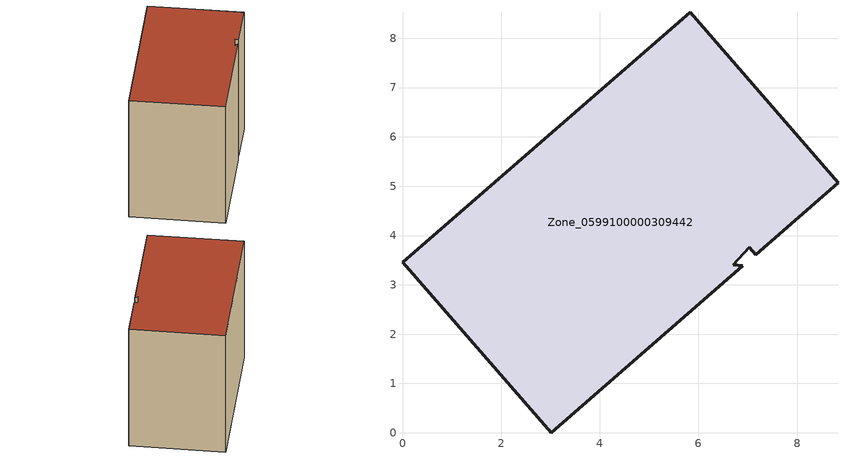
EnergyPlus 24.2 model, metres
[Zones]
Zone_0599100000309442
 floor ground (C_G): 7.16,3.61 7.03,3.76 6.71,3.4 6.9,3.38 3.02,0 0,3.46 5.83,8.53 8.83,5.07 z0
 wall outside (C_F): 7.16,3.61 8.83,5.07 5.83,8.53 0,3.46 3.02,0 6.9,3.38 6.71,3.4 7.03,3.76 7.16,3.61 z0:6.69
 roof outside (C_R): 7.03,3.76 7.16,3.61 8.83,5.07 5.83,8.53 0,3.46 3.02,0 6.9,3.38 6.71,3.4 z6.69
[BUILDING]
Pand.0599100000309442: North Axis=0; Terrain=City; Loads Convergence Tolerance Value=0.04; Temperature Convergence Tolerance Value=0.4; Solar Distribution=FullExterior; Maximum Number of Warmup Days=25; Minimum Number of Warmup Days=1
[Site:Location]
Rotterdam.The.Hague.AP_ZH_NLD Design_Conditions: Latitude=51.96; Longitude=4.45; Time Zone=1; Elevation=-4.5
[SITE:GROUNDTEMPERATURE:BUILDINGSURFACE]
18, 18, 18, 18, 18, 18, 18, 18, 18, 18, 18, 18
[MATERIAL] Thermal Absorptance=0.9; Solar Absorptance=0.7; Visible Absorptance=0.7
Name | Roughness | Thickness | Conductivity | Density | Specific Heat
G.TI.1946 | MediumSmooth | 0.15 | 1 | 540 | 1210
F.TI.1946 | Rough | 0.3 | 0.857143 | 1920 | 840
R.TI.1946 | MediumRough | 0.2 | 0.1 | 1500 | 1000
[CONSTRUCTION]
C_G: G.TI.1946
C_F: F.TI.1946
C_R: R.TI.1946
[ZONE]
Zone_0599100000309442: Type=1; Multiplier=1; Ceiling Height=Autocalculate; Volume=Autocalculate; Floor Area=autocalculate; Part of Total Floor Area=Yes
[ZONEINFILTRATION:DESIGNFLOWRATE]
Infil_Zone_0599100000309442: Zone or ZoneList or Space or SpaceList=Zone_0599100000309442; Schedule=AlwaysOn; Design Flow Rate Calculation Method=Flow/Area; Flow Rate per Floor Area=0.003; Constant Term Coefficient=1; Temperature Term Coefficient=0; Velocity Term Coefficient=0; Velocity Squared Term Coefficient=0
[HVACTEMPLATE:ZONE:IDEALLOADSAIRSYSTEM]
Zone_0599100000309442: Maximum Heating Supply Air Temperature=50; Minimum Cooling Supply Air Temperature=13; Maximum Heating Supply Air Humidity Ratio=0.0156; Minimum Cooling Supply Air Humidity Ratio=0.0077; Heating Limit=NoLimit; Cooling Limit=NoLimit; Dehumidification Control Type=ConstantSensibleHeatRatio; Cooling Sensible Heat Ratio=0.7; Dehumidification Setpoint=60; Humidification Control Type=None; Humidification Setpoint=30; Outdoor Air Method=None; Outdoor Air Flow Rate per Person=0.00944; Outdoor Air Flow Rate per Zone Floor Area=0; Outdoor Air Flow Rate per Zone=0; Demand Controlled Ventilation Type=None; Outdoor Air Economizer Type=NoEconomizer; Heat Recovery Type=None; Sensible Heat Recovery Effectiveness=0.7; Latent Heat Recovery Effectiveness=0.65
[ZONECONTROL:THERMOSTAT]
ThermostatControl_Zone_0599100000309442: Zone or ZoneList=Zone_0599100000309442; Control Type Schedule=DualSetpointControlType; Control 1=Thermostat_Zone_0599100000309442; Temperature Difference Between Cutout And Setpoint=0
[THERMOSTATSETPOINT:DUALSETPOINT]
Thermostat_Zone_0599100000309442: Heating Setpoint Temperature Schedule=HeatingSetpoint_Zone_0599100000309442; Cooling Setpoint Temperature Schedule=CoolingSetpoint_Zone_0599100000309442
[SCHEDULE:COMPACT]
HeatingSetpoint_Zone_0599100000309442: Through: 12/31, For: AllDays, Until: 24:00, 21
CoolingSetpoint_Zone_0599100000309442: Through: 12/31, For: AllDays, Until: 24:00, 24
DualSetpointControlType: Through: 12/31, For: AllDays, Until: 24:00, 4
AlwaysOn: Through: 12/31, For: AllDays, Until: 24:00, 1
